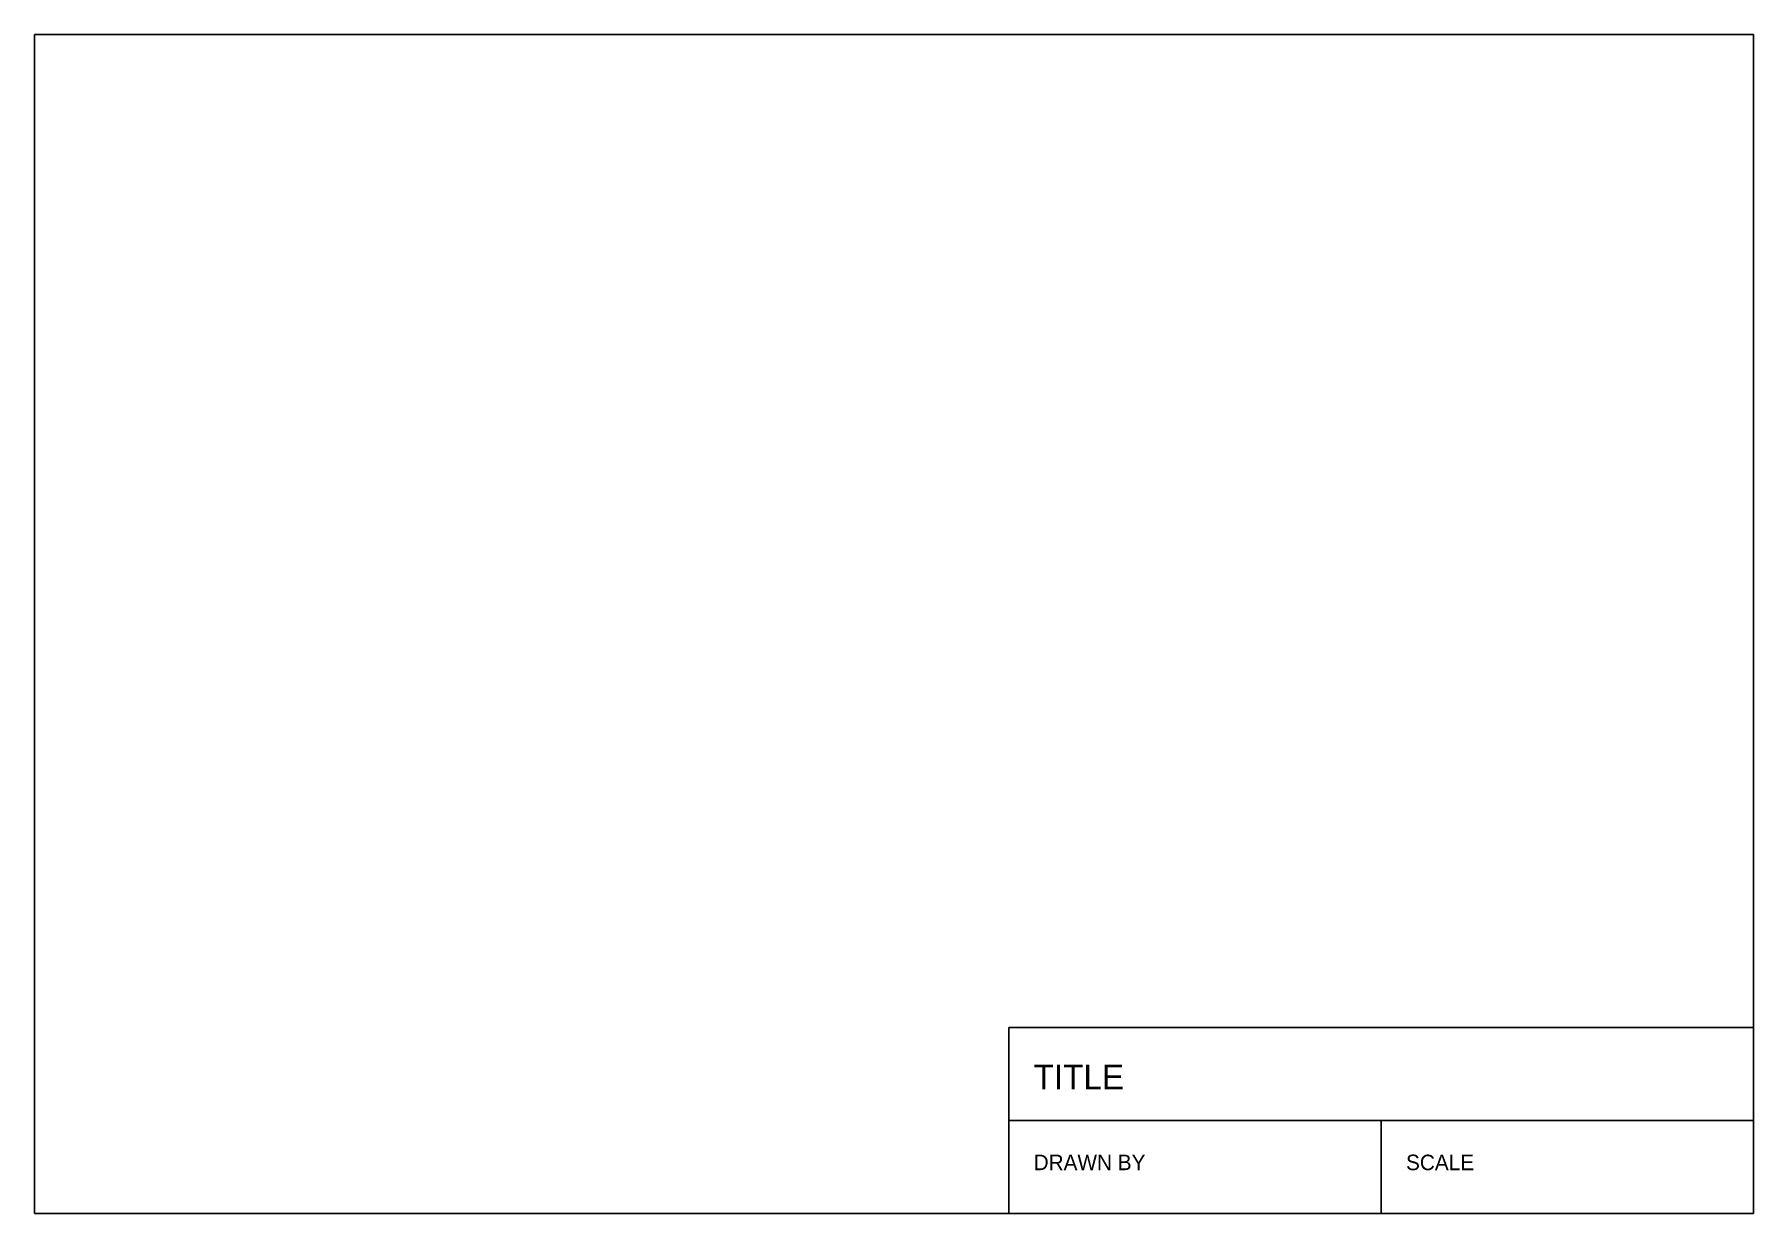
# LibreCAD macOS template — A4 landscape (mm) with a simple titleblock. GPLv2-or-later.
# Model space of a CAD drawing. Header units: millimetres. Extents: x 10 to 287, y 10 to 200.
import ezdxf

# ---------------------------------------------------------------- set-up
doc = ezdxf.new("R2010")
doc.units = ezdxf.units.MM
doc.layers.add('TITLEBLOCK', color=7, linetype='CONTINUOUS')

msp = doc.modelspace()

# ---------------------------------------------------------------- linework, layer by layer
at = {"layer": 'TITLEBLOCK'}
for p, q in [((287, 200), (10, 200)), ((10, 200), (10, 10)), ((287, 10), (287, 200)), ((167, 10), (167, 40)), ((167, 40), (287, 40)), ((167, 25), (287, 25)), ((227, 10), (227, 25)), ((10, 10), (287, 10))]:
    msp.add_line(p, q, dxfattribs=at)

# ---------------------------------------------------------------- texts
for s, height, p in [('TITLE', 4, (171, 30)), ('DRAWN BY', 2.5, (171, 17)), ('SCALE', 2.5, (231, 17))]:
    msp.add_text(s, height=height, dxfattribs=at).set_placement(p)

doc.saveas('drawing.dxf')
